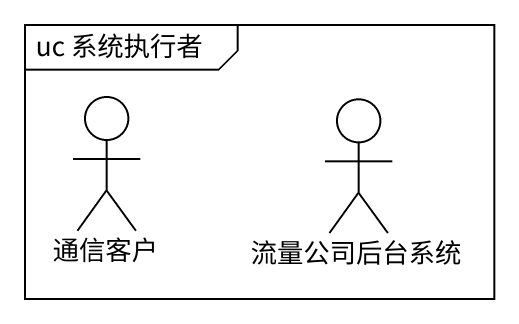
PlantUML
@startuml
mainframe uc 系统执行者
actor 通信客户
actor 流量公司后台系统
@enduml
